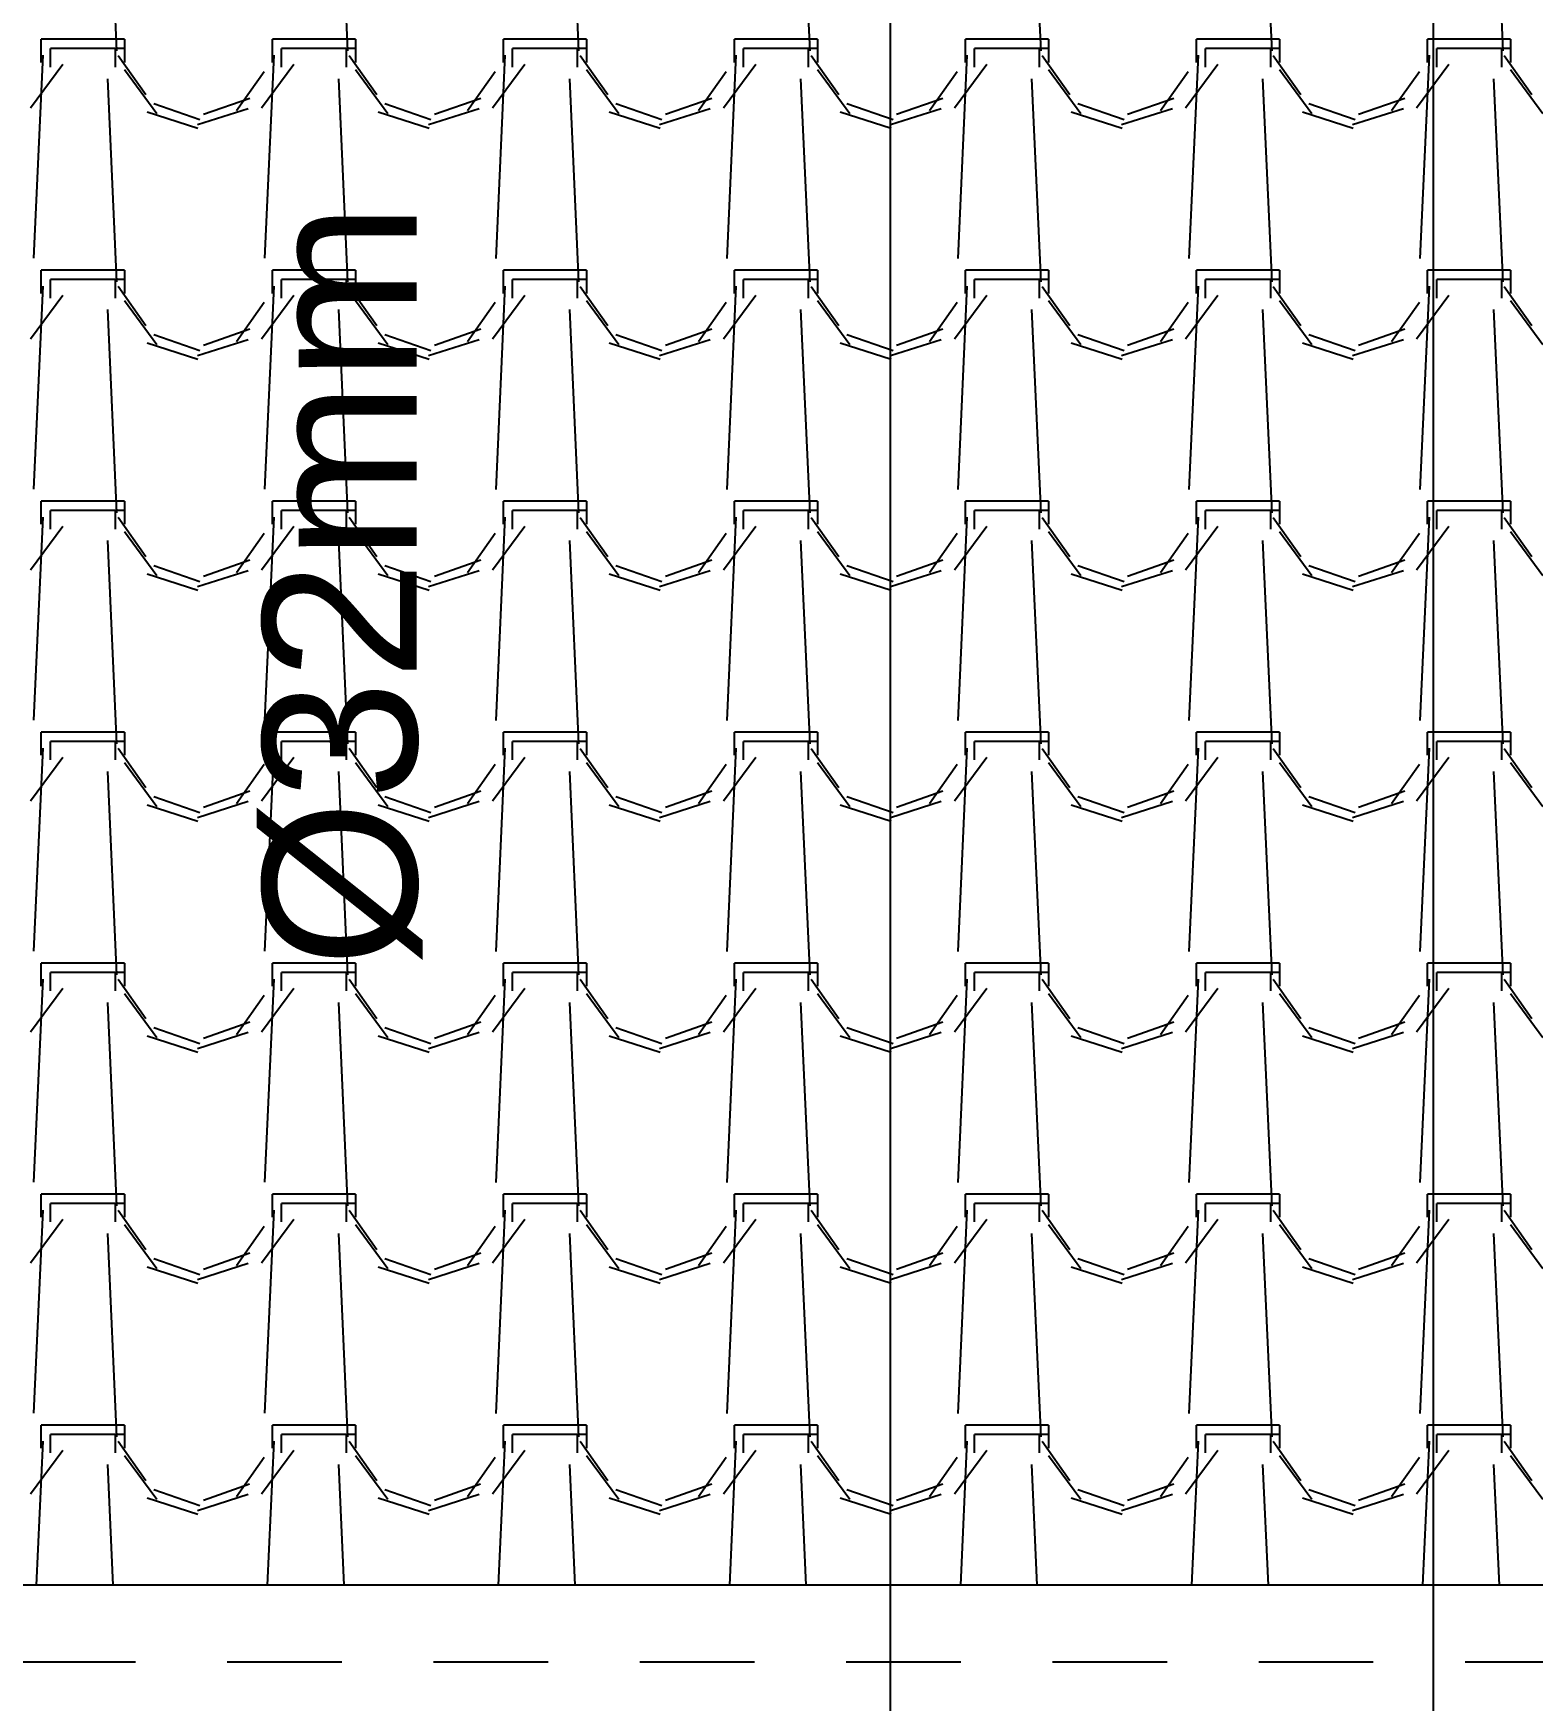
# Model space of a CAD drawing. Header units: millimetres. Extents: x 3923 to 4007, y 744 to 863.
# Drawn here: x 3932.174 to 3933.809, y 840.957 to 842.776 of the extents above; entities that cross this region are included whole.
import ezdxf
from ezdxf.enums import TextEntityAlignment as Align

# ---------------------------------------------------------------- set-up
doc = ezdxf.new("R2010")
doc.units = ezdxf.units.MM
doc.linetypes.add('HIDDEN2', pattern=[0.1875, 0.125, -0.0625])
for name, color, linetype in [('-HIDRO', 8, 'Continuous'), ('AF', 5, 'Continuous'), ('Esgoto', 5, 'Continuous'), ('TEXTO', 3, 'Continuous')]:
    doc.layers.add(name, color=color, linetype=linetype)
doc.styles.get("Standard").update_dxf_attribs({"font": 'arial.ttf'})

msp = doc.modelspace()

# ---------------------------------------------------------------- linework, layer by layer
at = {"layer": '-HIDRO', "linetype": 'Continuous'}
for p, q in [((3932.2543, 842.9786), (3932.2643, 842.7568)), ((3932.5063, 842.9786), (3932.5163, 842.7568)), ((3932.7583, 842.9786), (3932.7683, 842.7568)), ((3933.0103, 842.9786), (3933.0203, 842.7568)), ((3933.2623, 842.9786), (3933.2723, 842.7568)), ((3933.5143, 842.9786), (3933.5244, 842.7568)), ((3933.7663, 842.9786), (3933.7764, 842.7568)), ((3932.2628, 842.7696), (3932.1822, 842.7696)), ((3932.1822, 842.7444), (3932.1822, 842.7696)), ((3932.2729, 842.7696), (3932.2628, 842.7696)), ((3932.2729, 842.7696), (3932.2729, 842.7444)), ((3932.5148, 842.7696), (3932.4342, 842.7696)), ((3932.4342, 842.7444), (3932.4342, 842.7696)), ((3932.5249, 842.7696), (3932.5148, 842.7696)), ((3932.5249, 842.7696), (3932.5249, 842.7444)), ((3932.7668, 842.7696), (3932.6862, 842.7696)), ((3932.6862, 842.7444), (3932.6862, 842.7696)), ((3932.7769, 842.7696), (3932.7668, 842.7696)), ((3932.7769, 842.7696), (3932.7769, 842.7444)), ((3933.0188, 842.7696), (3932.9382, 842.7696)), ((3932.9382, 842.7444), (3932.9382, 842.7696)), ((3933.0289, 842.7696), (3933.0188, 842.7696)), ((3933.0289, 842.7696), (3933.0289, 842.7444)), ((3933.2708, 842.7696), (3933.1902, 842.7696)), ((3933.1902, 842.7444), (3933.1902, 842.7696)), ((3933.2809, 842.7696), (3933.2708, 842.7696)), ((3933.2809, 842.7696), (3933.2809, 842.7444)), ((3933.5228, 842.7696), (3933.4422, 842.7696)), ((3933.4422, 842.7444), (3933.4422, 842.7696)), ((3933.5329, 842.7696), (3933.5228, 842.7696)), ((3933.5329, 842.7696), (3933.5329, 842.7444)), ((3933.7748, 842.7696), (3933.6942, 842.7696)), ((3933.6942, 842.7444), (3933.6942, 842.7696)), ((3933.7849, 842.7696), (3933.7748, 842.7696)), ((3933.7849, 842.7696), (3933.7849, 842.7444)), ((3932.1838, 842.7523), (3932.1738, 842.5306)), ((3932.2628, 842.7595), (3932.1922, 842.7595)), ((3932.1922, 842.7393), (3932.1922, 842.7595)), ((3932.2628, 842.7595), (3932.2628, 842.7393)), ((3932.2729, 842.7595), (3932.2628, 842.7595)), ((3932.2659, 842.752), (3932.2961, 842.7092)), ((3932.4358, 842.7523), (3932.4258, 842.5306)), ((3932.5148, 842.7595), (3932.4442, 842.7595)), ((3932.4442, 842.7393), (3932.4442, 842.7595)), ((3932.5148, 842.7595), (3932.5148, 842.7393)), ((3932.5249, 842.7595), (3932.5148, 842.7595)), ((3932.5179, 842.752), (3932.5481, 842.7092)), ((3932.6878, 842.7523), (3932.6778, 842.5305)), ((3932.7668, 842.7595), (3932.6962, 842.7595)), ((3932.6962, 842.7393), (3932.6962, 842.7595)), ((3932.7668, 842.7595), (3932.7668, 842.7393)), ((3932.7769, 842.7595), (3932.7668, 842.7595)), ((3932.7699, 842.752), (3932.8001, 842.7092)), ((3932.9398, 842.7523), (3932.9298, 842.5305)), ((3933.0188, 842.7595), (3932.9482, 842.7595)), ((3932.9482, 842.7393), (3932.9482, 842.7595)), ((3933.0188, 842.7595), (3933.0188, 842.7393)), ((3933.0289, 842.7595), (3933.0188, 842.7595)), ((3933.0219, 842.752), (3933.0521, 842.7092)), ((3933.1918, 842.7523), (3933.1818, 842.5305)), ((3933.2708, 842.7595), (3933.2002, 842.7595)), ((3933.2002, 842.7393), (3933.2002, 842.7595)), ((3933.2708, 842.7595), (3933.2708, 842.7393)), ((3933.2809, 842.7595), (3933.2708, 842.7595)), ((3933.2739, 842.752), (3933.3041, 842.7092)), ((3933.4439, 842.7523), (3933.4338, 842.5305)), ((3933.5228, 842.7595), (3933.4522, 842.7595)), ((3933.4522, 842.7393), (3933.4522, 842.7595)), ((3933.5228, 842.7595), (3933.5228, 842.7393)), ((3933.5329, 842.7595), (3933.5228, 842.7595)), ((3933.5259, 842.752), (3933.5561, 842.7092)), ((3933.6959, 842.7523), (3933.6858, 842.5305)), ((3933.7748, 842.7595), (3933.7042, 842.7595)), ((3933.7042, 842.7393), (3933.7042, 842.7595)), ((3933.7748, 842.7595), (3933.7748, 842.7393)), ((3933.7849, 842.7595), (3933.7748, 842.7595)), ((3933.7779, 842.752), (3933.8081, 842.7092)), ((3932.1703, 842.6947), (3932.2056, 842.7425)), ((3932.2728, 842.7366), (3932.3081, 842.6887)), ((3932.395, 842.6917), (3932.4253, 842.7346)), ((3932.4223, 842.6947), (3932.4576, 842.7425)), ((3932.5248, 842.7366), (3932.5601, 842.6887)), ((3932.647, 842.6917), (3932.6773, 842.7346)), ((3932.6743, 842.6947), (3932.7096, 842.7425)), ((3932.7768, 842.7366), (3932.8121, 842.6887)), ((3932.899, 842.6917), (3932.9293, 842.7346)), ((3932.9263, 842.6947), (3932.9616, 842.7425)), ((3933.0288, 842.7366), (3933.0641, 842.6887)), ((3933.151, 842.6917), (3933.1813, 842.7346)), ((3933.1783, 842.6947), (3933.2136, 842.7425)), ((3933.2808, 842.7366), (3933.3161, 842.6887)), ((3933.403, 842.6917), (3933.4333, 842.7346)), ((3933.4303, 842.6947), (3933.4656, 842.7425)), ((3933.5328, 842.7366), (3933.5681, 842.6887)), ((3933.655, 842.6917), (3933.6853, 842.7346)), ((3933.6823, 842.6947), (3933.7176, 842.7425)), ((3933.7848, 842.7366), (3933.8201, 842.6887)), ((3932.2543, 842.7266), (3932.2643, 842.5048)), ((3932.5063, 842.7266), (3932.5163, 842.5048)), ((3932.7583, 842.7266), (3932.7683, 842.5048)), ((3933.0103, 842.7266), (3933.0203, 842.5048)), ((3933.2623, 842.7266), (3933.2723, 842.5048)), ((3933.5143, 842.7266), (3933.5244, 842.5048)), ((3933.7663, 842.7266), (3933.7764, 842.5048)), ((3932.3048, 842.6996), (3932.3552, 842.6819)), ((3932.3525, 842.6766), (3932.4079, 842.6942)), ((3932.3591, 842.6879), (3932.4095, 842.7055)), ((3932.5568, 842.6996), (3932.6072, 842.6819)), ((3932.6045, 842.6766), (3932.6599, 842.6942)), ((3932.6111, 842.6879), (3932.6615, 842.7055)), ((3932.8088, 842.6996), (3932.8592, 842.6819)), ((3932.8565, 842.6766), (3932.9119, 842.6942)), ((3932.8631, 842.6879), (3932.9135, 842.7055)), ((3933.0608, 842.6996), (3933.1112, 842.6819)), ((3933.1085, 842.6766), (3933.1639, 842.6942)), ((3933.1151, 842.6879), (3933.1655, 842.7055)), ((3933.3128, 842.6996), (3933.3632, 842.6819)), ((3933.3605, 842.6766), (3933.4159, 842.6942)), ((3933.3671, 842.6879), (3933.4175, 842.7055)), ((3933.5648, 842.6996), (3933.6152, 842.6819)), ((3933.6125, 842.6766), (3933.6679, 842.6942)), ((3933.6191, 842.6879), (3933.6695, 842.7055)), ((3932.2976, 842.6903), (3932.3531, 842.6726)), ((3932.5496, 842.6903), (3932.6051, 842.6726)), ((3932.8016, 842.6903), (3932.8571, 842.6726)), ((3933.0537, 842.6903), (3933.1091, 842.6726)), ((3933.3057, 842.6903), (3933.3611, 842.6726)), ((3933.5577, 842.6903), (3933.6131, 842.6726)), ((3932.2628, 842.5176), (3932.1822, 842.5176)), ((3932.1822, 842.4924), (3932.1822, 842.5176)), ((3932.2729, 842.5176), (3932.2628, 842.5176)), ((3932.2729, 842.5176), (3932.2729, 842.4924)), ((3932.5148, 842.5176), (3932.4342, 842.5176)), ((3932.4342, 842.4924), (3932.4342, 842.5176)), ((3932.5249, 842.5176), (3932.5148, 842.5176)), ((3932.5249, 842.5176), (3932.5249, 842.4924)), ((3932.7668, 842.5176), (3932.6862, 842.5176)), ((3932.6862, 842.4924), (3932.6862, 842.5176)), ((3932.7769, 842.5176), (3932.7668, 842.5176)), ((3932.7769, 842.5176), (3932.7769, 842.4924)), ((3933.0188, 842.5176), (3932.9382, 842.5176)), ((3932.9382, 842.4924), (3932.9382, 842.5176)), ((3933.0289, 842.5176), (3933.0188, 842.5176)), ((3933.0289, 842.5176), (3933.0289, 842.4924)), ((3933.2708, 842.5176), (3933.1902, 842.5176)), ((3933.1902, 842.4924), (3933.1902, 842.5176)), ((3933.2809, 842.5176), (3933.2708, 842.5176)), ((3933.2809, 842.5176), (3933.2809, 842.4924)), ((3933.5228, 842.5176), (3933.4422, 842.5176)), ((3933.4422, 842.4924), (3933.4422, 842.5176)), ((3933.5329, 842.5176), (3933.5228, 842.5176)), ((3933.5329, 842.5176), (3933.5329, 842.4924)), ((3933.7748, 842.5176), (3933.6942, 842.5176)), ((3933.6942, 842.4924), (3933.6942, 842.5176)), ((3933.7849, 842.5176), (3933.7748, 842.5176)), ((3933.7849, 842.5176), (3933.7849, 842.4924)), ((3932.1838, 842.5003), (3932.1738, 842.2786)), ((3932.2628, 842.5075), (3932.1922, 842.5075)), ((3932.1922, 842.4873), (3932.1922, 842.5075)), ((3932.2628, 842.5075), (3932.2628, 842.4873)), ((3932.2729, 842.5075), (3932.2628, 842.5075)), ((3932.2659, 842.5001), (3932.2961, 842.4572)), ((3932.4358, 842.5003), (3932.4258, 842.2786)), ((3932.5148, 842.5075), (3932.4442, 842.5075)), ((3932.4442, 842.4873), (3932.4442, 842.5075)), ((3932.5148, 842.5075), (3932.5148, 842.4873)), ((3932.5249, 842.5075), (3932.5148, 842.5075)), ((3932.5179, 842.5), (3932.5481, 842.4572)), ((3932.6878, 842.5003), (3932.6778, 842.2785)), ((3932.7668, 842.5075), (3932.6962, 842.5075)), ((3932.6962, 842.4873), (3932.6962, 842.5075)), ((3932.7668, 842.5075), (3932.7668, 842.4873)), ((3932.7769, 842.5075), (3932.7668, 842.5075)), ((3932.7699, 842.5), (3932.8001, 842.4572)), ((3932.9398, 842.5003), (3932.9298, 842.2785)), ((3933.0188, 842.5075), (3932.9482, 842.5075)), ((3932.9482, 842.4873), (3932.9482, 842.5075)), ((3933.0188, 842.5075), (3933.0188, 842.4873)), ((3933.0289, 842.5075), (3933.0188, 842.5075)), ((3933.0219, 842.5), (3933.0521, 842.4572)), ((3933.1918, 842.5003), (3933.1818, 842.2785)), ((3933.2708, 842.5075), (3933.2002, 842.5075)), ((3933.2002, 842.4873), (3933.2002, 842.5075)), ((3933.2708, 842.5075), (3933.2708, 842.4873)), ((3933.2809, 842.5075), (3933.2708, 842.5075)), ((3933.2739, 842.5), (3933.3041, 842.4572)), ((3933.4439, 842.5003), (3933.4338, 842.2785)), ((3933.5228, 842.5075), (3933.4522, 842.5075)), ((3933.4522, 842.4873), (3933.4522, 842.5075)), ((3933.5228, 842.5075), (3933.5228, 842.4873)), ((3933.5329, 842.5075), (3933.5228, 842.5075)), ((3933.5259, 842.5), (3933.5561, 842.4572)), ((3933.6959, 842.5003), (3933.6858, 842.2785)), ((3933.7748, 842.5075), (3933.7042, 842.5075)), ((3933.7042, 842.4873), (3933.7042, 842.5075)), ((3933.7748, 842.5075), (3933.7748, 842.4873)), ((3933.7849, 842.5075), (3933.7748, 842.5075)), ((3933.7779, 842.5), (3933.8081, 842.4572)), ((3932.1703, 842.4427), (3932.2056, 842.4905)), ((3932.2543, 842.4746), (3932.2643, 842.2528)), ((3932.2728, 842.4846), (3932.3081, 842.4367)), ((3932.395, 842.4397), (3932.4253, 842.4826)), ((3932.4223, 842.4427), (3932.4576, 842.4905)), ((3932.5063, 842.4746), (3932.5163, 842.2528)), ((3932.5248, 842.4846), (3932.5601, 842.4367)), ((3932.647, 842.4397), (3932.6773, 842.4826)), ((3932.6743, 842.4427), (3932.7096, 842.4905)), ((3932.7583, 842.4746), (3932.7683, 842.2528)), ((3932.7768, 842.4846), (3932.8121, 842.4367)), ((3932.899, 842.4397), (3932.9293, 842.4826)), ((3932.9263, 842.4427), (3932.9616, 842.4905)), ((3933.0103, 842.4746), (3933.0203, 842.2528)), ((3933.0288, 842.4846), (3933.0641, 842.4367)), ((3933.151, 842.4397), (3933.1813, 842.4826)), ((3933.1783, 842.4427), (3933.2136, 842.4905)), ((3933.2623, 842.4746), (3933.2723, 842.2528)), ((3933.2808, 842.4846), (3933.3161, 842.4367)), ((3933.403, 842.4397), (3933.4333, 842.4826)), ((3933.4303, 842.4427), (3933.4656, 842.4905)), ((3933.5143, 842.4746), (3933.5244, 842.2528)), ((3933.5328, 842.4846), (3933.5681, 842.4367)), ((3933.6551, 842.4397), (3933.6853, 842.4826)), ((3933.6823, 842.4427), (3933.7176, 842.4905)), ((3933.7663, 842.4746), (3933.7764, 842.2528)), ((3933.7848, 842.4846), (3933.8201, 842.4367)), ((3932.2976, 842.4383), (3932.3531, 842.4206)), ((3932.3048, 842.4476), (3932.3552, 842.4299)), ((3932.3525, 842.4246), (3932.4079, 842.4422)), ((3932.3591, 842.4359), (3932.4095, 842.4535)), ((3932.5496, 842.4383), (3932.6051, 842.4206)), ((3932.5568, 842.4476), (3932.6072, 842.4299)), ((3932.6045, 842.4246), (3932.6599, 842.4422)), ((3932.6111, 842.4359), (3932.6615, 842.4535)), ((3932.8016, 842.4383), (3932.8571, 842.4206)), ((3932.8088, 842.4476), (3932.8592, 842.4299)), ((3932.8565, 842.4246), (3932.9119, 842.4422)), ((3932.8631, 842.4359), (3932.9135, 842.4535)), ((3933.0537, 842.4383), (3933.1091, 842.4206)), ((3933.0608, 842.4476), (3933.1112, 842.4299)), ((3933.1085, 842.4246), (3933.1639, 842.4422)), ((3933.1151, 842.4359), (3933.1655, 842.4535)), ((3933.3057, 842.4383), (3933.3611, 842.4206)), ((3933.3128, 842.4476), (3933.3632, 842.4299)), ((3933.3605, 842.4246), (3933.4159, 842.4422)), ((3933.3671, 842.4359), (3933.4175, 842.4535)), ((3933.5577, 842.4383), (3933.6131, 842.4206)), ((3933.5648, 842.4476), (3933.6152, 842.4299)), ((3933.6125, 842.4246), (3933.6679, 842.4422)), ((3933.6191, 842.4359), (3933.6695, 842.4535)), ((3932.2628, 842.2656), (3932.1822, 842.2656)), ((3932.1822, 842.2404), (3932.1822, 842.2656)), ((3932.2628, 842.2555), (3932.1922, 842.2555)), ((3932.1922, 842.2353), (3932.1922, 842.2555)), ((3932.2729, 842.2656), (3932.2628, 842.2656)), ((3932.2628, 842.2555), (3932.2628, 842.2353)), ((3932.2729, 842.2555), (3932.2628, 842.2555)), ((3932.2729, 842.2656), (3932.2729, 842.2404)), ((3932.5148, 842.2656), (3932.4342, 842.2656)), ((3932.4342, 842.2404), (3932.4342, 842.2656)), ((3932.5148, 842.2555), (3932.4442, 842.2555)), ((3932.4442, 842.2353), (3932.4442, 842.2555)), ((3932.5249, 842.2656), (3932.5148, 842.2656)), ((3932.5148, 842.2555), (3932.5148, 842.2353)), ((3932.5249, 842.2555), (3932.5148, 842.2555)), ((3932.5249, 842.2656), (3932.5249, 842.2404)), ((3932.7668, 842.2656), (3932.6862, 842.2656)), ((3932.6862, 842.2404), (3932.6862, 842.2656)), ((3932.7668, 842.2555), (3932.6962, 842.2555)), ((3932.6962, 842.2353), (3932.6962, 842.2555)), ((3932.7769, 842.2656), (3932.7668, 842.2656)), ((3932.7668, 842.2555), (3932.7668, 842.2353)), ((3932.7769, 842.2555), (3932.7668, 842.2555)), ((3932.7769, 842.2656), (3932.7769, 842.2404)), ((3933.0188, 842.2656), (3932.9382, 842.2656)), ((3932.9382, 842.2404), (3932.9382, 842.2656)), ((3933.0188, 842.2555), (3932.9482, 842.2555)), ((3932.9482, 842.2353), (3932.9482, 842.2555)), ((3933.0289, 842.2656), (3933.0188, 842.2656)), ((3933.0188, 842.2555), (3933.0188, 842.2353)), ((3933.0289, 842.2555), (3933.0188, 842.2555)), ((3933.0289, 842.2656), (3933.0289, 842.2404)), ((3933.2708, 842.2656), (3933.1902, 842.2656)), ((3933.1902, 842.2404), (3933.1902, 842.2656)), ((3933.2708, 842.2555), (3933.2002, 842.2555)), ((3933.2002, 842.2353), (3933.2002, 842.2555)), ((3933.2809, 842.2656), (3933.2708, 842.2656)), ((3933.2708, 842.2555), (3933.2708, 842.2353)), ((3933.2809, 842.2555), (3933.2708, 842.2555)), ((3933.2809, 842.2656), (3933.2809, 842.2404)), ((3933.5228, 842.2656), (3933.4422, 842.2656)), ((3933.4422, 842.2404), (3933.4422, 842.2656)), ((3933.5228, 842.2555), (3933.4522, 842.2555)), ((3933.4522, 842.2353), (3933.4522, 842.2555)), ((3933.5329, 842.2656), (3933.5228, 842.2656)), ((3933.5228, 842.2555), (3933.5228, 842.2353)), ((3933.5329, 842.2555), (3933.5228, 842.2555)), ((3933.5329, 842.2656), (3933.5329, 842.2404)), ((3933.7748, 842.2656), (3933.6942, 842.2656)), ((3933.6942, 842.2404), (3933.6942, 842.2656)), ((3933.7748, 842.2555), (3933.7042, 842.2555)), ((3933.7042, 842.2353), (3933.7042, 842.2555)), ((3933.7849, 842.2656), (3933.7748, 842.2656)), ((3933.7748, 842.2555), (3933.7748, 842.2353)), ((3933.7849, 842.2555), (3933.7748, 842.2555)), ((3933.7849, 842.2656), (3933.7849, 842.2404)), ((3932.1703, 842.1907), (3932.2056, 842.2385)), ((3932.1838, 842.2483), (3932.1738, 842.0266)), ((3932.2659, 842.2481), (3932.2961, 842.2052)), ((3932.4223, 842.1907), (3932.4576, 842.2385)), ((3932.4358, 842.2483), (3932.4258, 842.0266)), ((3932.5179, 842.2481), (3932.5481, 842.2052)), ((3932.6743, 842.1907), (3932.7096, 842.2385)), ((3932.6878, 842.2483), (3932.6778, 842.0265)), ((3932.7699, 842.248), (3932.8001, 842.2052)), ((3932.9263, 842.1907), (3932.9616, 842.2385)), ((3932.9398, 842.2483), (3932.9298, 842.0265)), ((3933.0219, 842.248), (3933.0521, 842.2052)), ((3933.1783, 842.1907), (3933.2136, 842.2385)), ((3933.1918, 842.2483), (3933.1818, 842.0265)), ((3933.2739, 842.248), (3933.3041, 842.2052)), ((3933.4303, 842.1907), (3933.4656, 842.2385)), ((3933.4439, 842.2483), (3933.4338, 842.0265)), ((3933.5259, 842.248), (3933.5561, 842.2052)), ((3933.6823, 842.1907), (3933.7176, 842.2385)), ((3933.6959, 842.2483), (3933.6858, 842.0265)), ((3933.7779, 842.248), (3933.8081, 842.2052)), ((3932.2543, 842.2226), (3932.2643, 842.0008)), ((3932.2729, 842.2326), (3932.3081, 842.1847)), ((3932.395, 842.1877), (3932.4253, 842.2306)), ((3932.5063, 842.2226), (3932.5163, 842.0008)), ((3932.5248, 842.2326), (3932.5601, 842.1847)), ((3932.647, 842.1877), (3932.6773, 842.2306)), ((3932.7583, 842.2226), (3932.7683, 842.0008)), ((3932.7768, 842.2326), (3932.8121, 842.1847)), ((3932.899, 842.1877), (3932.9293, 842.2306)), ((3933.0103, 842.2226), (3933.0203, 842.0008)), ((3933.0288, 842.2326), (3933.0641, 842.1847)), ((3933.151, 842.1877), (3933.1813, 842.2306)), ((3933.2623, 842.2226), (3933.2723, 842.0008)), ((3933.2808, 842.2326), (3933.3161, 842.1847)), ((3933.403, 842.1877), (3933.4333, 842.2306)), ((3933.5143, 842.2226), (3933.5244, 842.0008)), ((3933.5328, 842.2326), (3933.5681, 842.1847)), ((3933.6551, 842.1877), (3933.6853, 842.2306)), ((3933.7663, 842.2226), (3933.7764, 842.0008)), ((3933.7848, 842.2326), (3933.8201, 842.1847)), ((3932.3591, 842.1839), (3932.4095, 842.2015)), ((3932.6111, 842.1839), (3932.6615, 842.2015)), ((3932.8631, 842.1839), (3932.9135, 842.2015)), ((3933.1151, 842.1839), (3933.1655, 842.2015)), ((3933.3671, 842.1839), (3933.4175, 842.2015)), ((3933.6191, 842.1839), (3933.6695, 842.2015)), ((3932.2976, 842.1863), (3932.3531, 842.1686)), ((3932.3048, 842.1956), (3932.3552, 842.1779)), ((3932.3525, 842.1726), (3932.4079, 842.1902)), ((3932.5496, 842.1863), (3932.6051, 842.1686)), ((3932.5568, 842.1956), (3932.6072, 842.1779)), ((3932.6045, 842.1726), (3932.6599, 842.1902)), ((3932.8016, 842.1863), (3932.8571, 842.1686)), ((3932.8088, 842.1956), (3932.8592, 842.1779)), ((3932.8565, 842.1726), (3932.9119, 842.1902)), ((3933.0537, 842.1863), (3933.1091, 842.1686)), ((3933.0608, 842.1956), (3933.1112, 842.1779)), ((3933.1085, 842.1726), (3933.1639, 842.1902)), ((3933.3057, 842.1863), (3933.3611, 842.1686)), ((3933.3128, 842.1956), (3933.3632, 842.1779)), ((3933.3605, 842.1726), (3933.4159, 842.1902)), ((3933.5577, 842.1863), (3933.6131, 842.1686)), ((3933.5648, 842.1956), (3933.6152, 842.1779)), ((3933.6125, 842.1726), (3933.6679, 842.1902)), ((3932.2628, 842.0136), (3932.1822, 842.0136)), ((3932.1822, 841.9884), (3932.1822, 842.0136)), ((3932.2628, 842.0035), (3932.1922, 842.0035)), ((3932.1922, 841.9833), (3932.1922, 842.0035)), ((3932.2729, 842.0136), (3932.2628, 842.0136)), ((3932.2628, 842.0035), (3932.2628, 841.9833)), ((3932.2729, 842.0035), (3932.2628, 842.0035)), ((3932.2729, 842.0136), (3932.2729, 841.9884)), ((3932.5148, 842.0136), (3932.4342, 842.0136)), ((3932.4342, 841.9884), (3932.4342, 842.0136)), ((3932.5148, 842.0035), (3932.4442, 842.0035)), ((3932.4442, 841.9833), (3932.4442, 842.0035)), ((3932.5249, 842.0136), (3932.5148, 842.0136)), ((3932.5148, 842.0035), (3932.5148, 841.9833)), ((3932.5249, 842.0035), (3932.5148, 842.0035)), ((3932.5249, 842.0136), (3932.5249, 841.9884)), ((3932.7668, 842.0136), (3932.6862, 842.0136)), ((3932.6862, 841.9884), (3932.6862, 842.0136)), ((3932.7668, 842.0035), (3932.6962, 842.0035)), ((3932.6962, 841.9833), (3932.6962, 842.0035)), ((3932.7769, 842.0136), (3932.7668, 842.0136)), ((3932.7668, 842.0035), (3932.7668, 841.9833)), ((3932.7769, 842.0035), (3932.7668, 842.0035)), ((3932.7769, 842.0136), (3932.7769, 841.9884)), ((3933.0188, 842.0136), (3932.9382, 842.0136)), ((3932.9382, 841.9884), (3932.9382, 842.0136)), ((3933.0188, 842.0035), (3932.9482, 842.0035)), ((3932.9482, 841.9833), (3932.9482, 842.0035)), ((3933.0289, 842.0136), (3933.0188, 842.0136)), ((3933.0188, 842.0035), (3933.0188, 841.9833)), ((3933.0289, 842.0035), (3933.0188, 842.0035)), ((3933.0289, 842.0136), (3933.0289, 841.9884)), ((3933.2708, 842.0136), (3933.1902, 842.0136)), ((3933.1902, 841.9884), (3933.1902, 842.0136)), ((3933.2708, 842.0035), (3933.2002, 842.0035)), ((3933.2002, 841.9833), (3933.2002, 842.0035)), ((3933.2809, 842.0136), (3933.2708, 842.0136)), ((3933.2708, 842.0035), (3933.2708, 841.9833)), ((3933.2809, 842.0035), (3933.2708, 842.0035)), ((3933.2809, 842.0136), (3933.2809, 841.9884)), ((3933.5228, 842.0136), (3933.4422, 842.0136)), ((3933.4422, 841.9884), (3933.4422, 842.0136)), ((3933.5228, 842.0035), (3933.4522, 842.0035)), ((3933.4522, 841.9833), (3933.4522, 842.0035)), ((3933.5329, 842.0136), (3933.5228, 842.0136)), ((3933.5228, 842.0035), (3933.5228, 841.9833)), ((3933.5329, 842.0035), (3933.5228, 842.0035)), ((3933.5329, 842.0136), (3933.5329, 841.9884)), ((3933.7748, 842.0136), (3933.6942, 842.0136)), ((3933.6942, 841.9884), (3933.6942, 842.0136)), ((3933.7748, 842.0035), (3933.7042, 842.0035)), ((3933.7042, 841.9833), (3933.7042, 842.0035)), ((3933.7849, 842.0136), (3933.7748, 842.0136)), ((3933.7748, 842.0035), (3933.7748, 841.9833)), ((3933.7849, 842.0035), (3933.7748, 842.0035)), ((3933.7849, 842.0136), (3933.7849, 841.9884)), ((3932.1703, 841.9387), (3932.2056, 841.9865)), ((3932.1838, 841.9963), (3932.1738, 841.7746)), ((3932.2659, 841.9961), (3932.2961, 841.9532)), ((3932.4223, 841.9387), (3932.4576, 841.9865)), ((3932.4358, 841.9963), (3932.4258, 841.7746)), ((3932.5179, 841.9961), (3932.5481, 841.9532)), ((3932.6743, 841.9387), (3932.7096, 841.9865)), ((3932.6878, 841.9963), (3932.6778, 841.7745)), ((3932.7699, 841.996), (3932.8001, 841.9532)), ((3932.9263, 841.9387), (3932.9616, 841.9865)), ((3932.9398, 841.9963), (3932.9298, 841.7745)), ((3933.0219, 841.996), (3933.0521, 841.9532)), ((3933.1783, 841.9387), (3933.2136, 841.9865)), ((3933.1918, 841.9963), (3933.1818, 841.7745)), ((3933.2739, 841.996), (3933.3041, 841.9532)), ((3933.4303, 841.9387), (3933.4656, 841.9865)), ((3933.4439, 841.9963), (3933.4338, 841.7745)), ((3933.5259, 841.996), (3933.5561, 841.9532)), ((3933.6823, 841.9387), (3933.7176, 841.9865)), ((3933.6959, 841.9963), (3933.6858, 841.7745)), ((3933.7779, 841.996), (3933.8081, 841.9532)), ((3932.2543, 841.9706), (3932.2643, 841.7488)), ((3932.2729, 841.9806), (3932.3081, 841.9327)), ((3932.395, 841.9357), (3932.4253, 841.9786)), ((3932.5063, 841.9706), (3932.5163, 841.7488)), ((3932.5249, 841.9806), (3932.5601, 841.9327)), ((3932.647, 841.9357), (3932.6773, 841.9786)), ((3932.7583, 841.9706), (3932.7683, 841.7488)), ((3932.7768, 841.9806), (3932.8121, 841.9327)), ((3932.899, 841.9357), (3932.9293, 841.9786)), ((3933.0103, 841.9706), (3933.0203, 841.7488)), ((3933.0288, 841.9806), (3933.0641, 841.9327)), ((3933.151, 841.9357), (3933.1813, 841.9786)), ((3933.2623, 841.9706), (3933.2723, 841.7488)), ((3933.2808, 841.9806), (3933.3161, 841.9327)), ((3933.4031, 841.9357), (3933.4333, 841.9786)), ((3933.5143, 841.9706), (3933.5244, 841.7488)), ((3933.5328, 841.9806), (3933.5681, 841.9327)), ((3933.6551, 841.9357), (3933.6853, 841.9786)), ((3933.7663, 841.9706), (3933.7764, 841.7488)), ((3933.7848, 841.9806), (3933.8201, 841.9327)), ((3932.3591, 841.9318), (3932.4095, 841.9495)), ((3932.6111, 841.9318), (3932.6615, 841.9495)), ((3932.8631, 841.9318), (3932.9135, 841.9495)), ((3933.1151, 841.9318), (3933.1655, 841.9495)), ((3933.3671, 841.9318), (3933.4175, 841.9495)), ((3933.6191, 841.9318), (3933.6695, 841.9495)), ((3932.2976, 841.9343), (3932.3531, 841.9166)), ((3932.3048, 841.9436), (3932.3552, 841.9259)), ((3932.3525, 841.9206), (3932.4079, 841.9382)), ((3932.5496, 841.9343), (3932.6051, 841.9166)), ((3932.5568, 841.9436), (3932.6072, 841.9259)), ((3932.6045, 841.9206), (3932.6599, 841.9382)), ((3932.8016, 841.9343), (3932.8571, 841.9166)), ((3932.8088, 841.9436), (3932.8592, 841.9259)), ((3932.8565, 841.9206), (3932.9119, 841.9382)), ((3933.0537, 841.9343), (3933.1091, 841.9166)), ((3933.0608, 841.9436), (3933.1112, 841.9259)), ((3933.1085, 841.9206), (3933.1639, 841.9382)), ((3933.3057, 841.9343), (3933.3611, 841.9166)), ((3933.3128, 841.9436), (3933.3632, 841.9259)), ((3933.3605, 841.9206), (3933.4159, 841.9382)), ((3933.5577, 841.9343), (3933.6131, 841.9166)), ((3933.5648, 841.9436), (3933.6152, 841.9259)), ((3933.6125, 841.9206), (3933.6679, 841.9382)), ((3932.2628, 841.7616), (3932.1822, 841.7616)), ((3932.1822, 841.7364), (3932.1822, 841.7616)), ((3932.2628, 841.7515), (3932.1922, 841.7515)), ((3932.1922, 841.7313), (3932.1922, 841.7515)), ((3932.2729, 841.7616), (3932.2628, 841.7616)), ((3932.2628, 841.7515), (3932.2628, 841.7313)), ((3932.2729, 841.7515), (3932.2628, 841.7515)), ((3932.2729, 841.7616), (3932.2729, 841.7364)), ((3932.5148, 841.7616), (3932.4342, 841.7616)), ((3932.4342, 841.7364), (3932.4342, 841.7616)), ((3932.5148, 841.7515), (3932.4442, 841.7515)), ((3932.4442, 841.7313), (3932.4442, 841.7515)), ((3932.5249, 841.7616), (3932.5148, 841.7616)), ((3932.5148, 841.7515), (3932.5148, 841.7313)), ((3932.5249, 841.7515), (3932.5148, 841.7515)), ((3932.5249, 841.7616), (3932.5249, 841.7364)), ((3932.7668, 841.7616), (3932.6862, 841.7616)), ((3932.6862, 841.7364), (3932.6862, 841.7616)), ((3932.7668, 841.7515), (3932.6962, 841.7515)), ((3932.6962, 841.7313), (3932.6962, 841.7515)), ((3932.7769, 841.7616), (3932.7668, 841.7616)), ((3932.7668, 841.7515), (3932.7668, 841.7313)), ((3932.7769, 841.7515), (3932.7668, 841.7515)), ((3932.7769, 841.7616), (3932.7769, 841.7364)), ((3933.0188, 841.7616), (3932.9382, 841.7616)), ((3932.9382, 841.7364), (3932.9382, 841.7616)), ((3933.0188, 841.7515), (3932.9482, 841.7515)), ((3932.9482, 841.7313), (3932.9482, 841.7515)), ((3933.0289, 841.7616), (3933.0188, 841.7616)), ((3933.0188, 841.7515), (3933.0188, 841.7313)), ((3933.0289, 841.7515), (3933.0188, 841.7515)), ((3933.0289, 841.7616), (3933.0289, 841.7364)), ((3933.2708, 841.7616), (3933.1902, 841.7616)), ((3933.1902, 841.7364), (3933.1902, 841.7616)), ((3933.2708, 841.7515), (3933.2002, 841.7515)), ((3933.2002, 841.7313), (3933.2002, 841.7515)), ((3933.2809, 841.7616), (3933.2708, 841.7616)), ((3933.2708, 841.7515), (3933.2708, 841.7313)), ((3933.2809, 841.7515), (3933.2708, 841.7515)), ((3933.2809, 841.7616), (3933.2809, 841.7364)), ((3933.5228, 841.7616), (3933.4422, 841.7616)), ((3933.4422, 841.7364), (3933.4422, 841.7616)), ((3933.5228, 841.7515), (3933.4522, 841.7515)), ((3933.4522, 841.7313), (3933.4522, 841.7515)), ((3933.5329, 841.7616), (3933.5228, 841.7616)), ((3933.5228, 841.7515), (3933.5228, 841.7313)), ((3933.5329, 841.7515), (3933.5228, 841.7515)), ((3933.5329, 841.7616), (3933.5329, 841.7364)), ((3933.7748, 841.7616), (3933.6942, 841.7616)), ((3933.6942, 841.7364), (3933.6942, 841.7616)), ((3933.7748, 841.7515), (3933.7042, 841.7515)), ((3933.7042, 841.7313), (3933.7042, 841.7515)), ((3933.7849, 841.7616), (3933.7748, 841.7616)), ((3933.7748, 841.7515), (3933.7748, 841.7313)), ((3933.7849, 841.7515), (3933.7748, 841.7515)), ((3933.7849, 841.7616), (3933.7849, 841.7364)), ((3932.1703, 841.6867), (3932.2056, 841.7345)), ((3932.1838, 841.7443), (3932.1738, 841.5226)), ((3932.2659, 841.7441), (3932.2961, 841.7012)), ((3932.2729, 841.7286), (3932.3081, 841.6807)), ((3932.4223, 841.6867), (3932.4576, 841.7345)), ((3932.4358, 841.7443), (3932.4258, 841.5226)), ((3932.5179, 841.7441), (3932.5481, 841.7012)), ((3932.5249, 841.7286), (3932.5601, 841.6807)), ((3932.6743, 841.6867), (3932.7096, 841.7345)), ((3932.6878, 841.7443), (3932.6778, 841.5225)), ((3932.7699, 841.7441), (3932.8001, 841.7012)), ((3932.7769, 841.7286), (3932.8121, 841.6807)), ((3932.9263, 841.6867), (3932.9616, 841.7345)), ((3932.9398, 841.7443), (3932.9298, 841.5225)), ((3933.0219, 841.744), (3933.0521, 841.7012)), ((3933.0288, 841.7286), (3933.0641, 841.6807)), ((3933.1783, 841.6867), (3933.2136, 841.7345)), ((3933.1918, 841.7443), (3933.1818, 841.5225)), ((3933.2739, 841.744), (3933.3041, 841.7012)), ((3933.2808, 841.7286), (3933.3161, 841.6807)), ((3933.4303, 841.6867), (3933.4656, 841.7345)), ((3933.4439, 841.7443), (3933.4338, 841.5225)), ((3933.5259, 841.744), (3933.5561, 841.7012)), ((3933.5328, 841.7286), (3933.5681, 841.6807)), ((3933.6823, 841.6867), (3933.7176, 841.7345)), ((3933.6959, 841.7443), (3933.6858, 841.5225)), ((3933.7779, 841.744), (3933.8081, 841.7012)), ((3933.7848, 841.7286), (3933.8201, 841.6807)), ((3932.2543, 841.7186), (3932.2643, 841.4968)), ((3932.395, 841.6837), (3932.4253, 841.7266)), ((3932.5063, 841.7186), (3932.5163, 841.4968)), ((3932.647, 841.6837), (3932.6773, 841.7266)), ((3932.7583, 841.7186), (3932.7683, 841.4968)), ((3932.899, 841.6837), (3932.9293, 841.7266)), ((3933.0103, 841.7186), (3933.0203, 841.4968)), ((3933.1511, 841.6837), (3933.1813, 841.7266)), ((3933.2623, 841.7186), (3933.2723, 841.4968)), ((3933.4031, 841.6837), (3933.4333, 841.7266)), ((3933.5143, 841.7186), (3933.5244, 841.4968)), ((3933.6551, 841.6838), (3933.6853, 841.7266)), ((3933.7663, 841.7186), (3933.7764, 841.4968)), ((3932.3048, 841.6915), (3932.3552, 841.6739)), ((3932.3591, 841.6798), (3932.4095, 841.6975)), ((3932.5568, 841.6915), (3932.6072, 841.6739)), ((3932.6111, 841.6798), (3932.6615, 841.6975)), ((3932.8088, 841.6915), (3932.8592, 841.6739)), ((3932.8631, 841.6798), (3932.9135, 841.6975)), ((3933.0608, 841.6915), (3933.1112, 841.6739)), ((3933.1151, 841.6798), (3933.1655, 841.6975)), ((3933.3128, 841.6915), (3933.3632, 841.6739)), ((3933.3671, 841.6798), (3933.4175, 841.6975)), ((3933.5648, 841.6915), (3933.6152, 841.6739)), ((3933.619, 841.6798), (3933.6694, 841.6975)), ((3932.2976, 841.6823), (3932.3531, 841.6646)), ((3932.3525, 841.6686), (3932.4079, 841.6862)), ((3932.5496, 841.6823), (3932.6051, 841.6646)), ((3932.6045, 841.6686), (3932.6599, 841.6862)), ((3932.8016, 841.6823), (3932.8571, 841.6646)), ((3932.8565, 841.6686), (3932.9119, 841.6862)), ((3933.0537, 841.6823), (3933.1091, 841.6646)), ((3933.1085, 841.6686), (3933.1639, 841.6862)), ((3933.3057, 841.6823), (3933.3611, 841.6646)), ((3933.3605, 841.6686), (3933.4159, 841.6862)), ((3933.5577, 841.6823), (3933.6131, 841.6646)), ((3933.6125, 841.6686), (3933.6679, 841.6862)), ((3932.2628, 841.5096), (3932.1822, 841.5096)), ((3932.1822, 841.4844), (3932.1822, 841.5096)), ((3932.2729, 841.5096), (3932.2628, 841.5096)), ((3932.2729, 841.5096), (3932.2729, 841.4844)), ((3932.5148, 841.5096), (3932.4342, 841.5096)), ((3932.4342, 841.4844), (3932.4342, 841.5096)), ((3932.5249, 841.5096), (3932.5148, 841.5096)), ((3932.5249, 841.5096), (3932.5249, 841.4844)), ((3932.7668, 841.5096), (3932.6862, 841.5096)), ((3932.6862, 841.4844), (3932.6862, 841.5096)), ((3932.7769, 841.5096), (3932.7668, 841.5096)), ((3932.7769, 841.5096), (3932.7769, 841.4844)), ((3933.0188, 841.5096), (3932.9382, 841.5096)), ((3932.9382, 841.4844), (3932.9382, 841.5096)), ((3933.0289, 841.5096), (3933.0188, 841.5096)), ((3933.0289, 841.5096), (3933.0289, 841.4844)), ((3933.2708, 841.5096), (3933.1902, 841.5096)), ((3933.1902, 841.4844), (3933.1902, 841.5096)), ((3933.2809, 841.5096), (3933.2708, 841.5096)), ((3933.2809, 841.5096), (3933.2809, 841.4844)), ((3933.5228, 841.5096), (3933.4422, 841.5096)), ((3933.4422, 841.4844), (3933.4422, 841.5096)), ((3933.5329, 841.5096), (3933.5228, 841.5096)), ((3933.5329, 841.5096), (3933.5329, 841.4844)), ((3933.7748, 841.5096), (3933.6942, 841.5096)), ((3933.6942, 841.4844), (3933.6942, 841.5096)), ((3933.7849, 841.5096), (3933.7748, 841.5096)), ((3933.7849, 841.5096), (3933.7849, 841.4844)), ((3932.1838, 841.4923), (3932.1738, 841.2706)), ((3932.2628, 841.4995), (3932.1922, 841.4995)), ((3932.1922, 841.4793), (3932.1922, 841.4995)), ((3932.2628, 841.4995), (3932.2628, 841.4793)), ((3932.2729, 841.4995), (3932.2628, 841.4995)), ((3932.2659, 841.4921), (3932.2961, 841.4492)), ((3932.4358, 841.4923), (3932.4258, 841.2706)), ((3932.5148, 841.4995), (3932.4442, 841.4995)), ((3932.4442, 841.4793), (3932.4442, 841.4995)), ((3932.5148, 841.4995), (3932.5148, 841.4793)), ((3932.5249, 841.4995), (3932.5148, 841.4995)), ((3932.5179, 841.4921), (3932.5481, 841.4492)), ((3932.6878, 841.4923), (3932.6778, 841.2705)), ((3932.7668, 841.4995), (3932.6962, 841.4995)), ((3932.6962, 841.4793), (3932.6962, 841.4995)), ((3932.7668, 841.4995), (3932.7668, 841.4793)), ((3932.7769, 841.4995), (3932.7668, 841.4995)), ((3932.7699, 841.4921), (3932.8001, 841.4492)), ((3932.9398, 841.4923), (3932.9298, 841.2705)), ((3933.0188, 841.4995), (3932.9482, 841.4995)), ((3932.9482, 841.4793), (3932.9482, 841.4995)), ((3933.0188, 841.4995), (3933.0188, 841.4793)), ((3933.0289, 841.4995), (3933.0188, 841.4995)), ((3933.0219, 841.4921), (3933.0521, 841.4492)), ((3933.1918, 841.4923), (3933.1818, 841.2705)), ((3933.2708, 841.4995), (3933.2002, 841.4995)), ((3933.2002, 841.4793), (3933.2002, 841.4995)), ((3933.2708, 841.4995), (3933.2708, 841.4793)), ((3933.2809, 841.4995), (3933.2708, 841.4995)), ((3933.2739, 841.492), (3933.3041, 841.4492)), ((3933.4439, 841.4923), (3933.4338, 841.2705)), ((3933.5228, 841.4995), (3933.4522, 841.4995)), ((3933.4522, 841.4793), (3933.4522, 841.4995)), ((3933.5228, 841.4995), (3933.5228, 841.4793)), ((3933.5329, 841.4995), (3933.5228, 841.4995)), ((3933.5259, 841.492), (3933.5561, 841.4492)), ((3933.6959, 841.4923), (3933.6858, 841.2705)), ((3933.7748, 841.4995), (3933.7042, 841.4995)), ((3933.7042, 841.4793), (3933.7042, 841.4995)), ((3933.7748, 841.4995), (3933.7748, 841.4793)), ((3933.7849, 841.4995), (3933.7748, 841.4995)), ((3933.7779, 841.492), (3933.8081, 841.4492)), ((3932.1703, 841.4347), (3932.2056, 841.4825)), ((3932.2729, 841.4766), (3932.3081, 841.4287)), ((3932.395, 841.4317), (3932.4253, 841.4746)), ((3932.4223, 841.4347), (3932.4576, 841.4825)), ((3932.5249, 841.4766), (3932.5601, 841.4287)), ((3932.647, 841.4317), (3932.6773, 841.4746)), ((3932.6743, 841.4347), (3932.7096, 841.4825)), ((3932.7769, 841.4766), (3932.8121, 841.4287)), ((3932.899, 841.4317), (3932.9293, 841.4746)), ((3932.9263, 841.4347), (3932.9616, 841.4825)), ((3933.0289, 841.4766), (3933.0641, 841.4287)), ((3933.1511, 841.4317), (3933.1813, 841.4746)), ((3933.1783, 841.4347), (3933.2136, 841.4825)), ((3933.2808, 841.4766), (3933.3161, 841.4287)), ((3933.4031, 841.4318), (3933.4333, 841.4746)), ((3933.4303, 841.4347), (3933.4656, 841.4825)), ((3933.5328, 841.4766), (3933.5681, 841.4287)), ((3933.6551, 841.4318), (3933.6853, 841.4746)), ((3933.6823, 841.4347), (3933.7176, 841.4825)), ((3933.7848, 841.4766), (3933.8201, 841.4287)), ((3932.2543, 841.4666), (3932.2643, 841.2448)), ((3932.5063, 841.4666), (3932.5163, 841.2448)), ((3932.7583, 841.4666), (3932.7683, 841.2448)), ((3933.0103, 841.4666), (3933.0203, 841.2448)), ((3933.2623, 841.4666), (3933.2723, 841.2448)), ((3933.5143, 841.4666), (3933.5244, 841.2448)), ((3933.7663, 841.4666), (3933.7764, 841.2448)), ((3932.3048, 841.4395), (3932.3552, 841.4219)), ((3932.3591, 841.4278), (3932.4095, 841.4455)), ((3932.5568, 841.4395), (3932.6072, 841.4219)), ((3932.6111, 841.4278), (3932.6615, 841.4455)), ((3932.8088, 841.4395), (3932.8592, 841.4219)), ((3932.863, 841.4278), (3932.9134, 841.4455)), ((3933.0608, 841.4395), (3933.1112, 841.4219)), ((3933.115, 841.4278), (3933.1654, 841.4455)), ((3933.3128, 841.4395), (3933.3632, 841.4219)), ((3933.367, 841.4278), (3933.4174, 841.4455)), ((3933.5648, 841.4395), (3933.6152, 841.4219)), ((3933.619, 841.4278), (3933.6694, 841.4455)), ((3932.2976, 841.4303), (3932.3531, 841.4126)), ((3932.3525, 841.4166), (3932.4079, 841.4342)), ((3932.5496, 841.4303), (3932.6051, 841.4126)), ((3932.6045, 841.4166), (3932.6599, 841.4342)), ((3932.8016, 841.4303), (3932.8571, 841.4126)), ((3932.8565, 841.4166), (3932.9119, 841.4342)), ((3933.0537, 841.4303), (3933.1091, 841.4126)), ((3933.1085, 841.4166), (3933.1639, 841.4342)), ((3933.3057, 841.4303), (3933.3611, 841.4126)), ((3933.3605, 841.4166), (3933.4159, 841.4342)), ((3933.5577, 841.4303), (3933.6131, 841.4126)), ((3933.6125, 841.4166), (3933.6679, 841.4342)), ((3932.2628, 841.2576), (3932.1822, 841.2576)), ((3932.1822, 841.2324), (3932.1822, 841.2576)), ((3932.2729, 841.2576), (3932.2628, 841.2576)), ((3932.2729, 841.2576), (3932.2729, 841.2324)), ((3932.5148, 841.2576), (3932.4342, 841.2576)), ((3932.4342, 841.2324), (3932.4342, 841.2576)), ((3932.5249, 841.2576), (3932.5148, 841.2576)), ((3932.5249, 841.2576), (3932.5249, 841.2324)), ((3932.7668, 841.2576), (3932.6862, 841.2576)), ((3932.6862, 841.2324), (3932.6862, 841.2576)), ((3932.7769, 841.2576), (3932.7668, 841.2576)), ((3932.7769, 841.2576), (3932.7769, 841.2324)), ((3933.0188, 841.2576), (3932.9382, 841.2576)), ((3932.9382, 841.2324), (3932.9382, 841.2576)), ((3933.0289, 841.2576), (3933.0188, 841.2576)), ((3933.0289, 841.2576), (3933.0289, 841.2324)), ((3933.2708, 841.2576), (3933.1902, 841.2576)), ((3933.1902, 841.2324), (3933.1902, 841.2576)), ((3933.2809, 841.2576), (3933.2708, 841.2576)), ((3933.2809, 841.2576), (3933.2809, 841.2324)), ((3933.5228, 841.2576), (3933.4422, 841.2576)), ((3933.4422, 841.2324), (3933.4422, 841.2576)), ((3933.5329, 841.2576), (3933.5228, 841.2576)), ((3933.5329, 841.2576), (3933.5329, 841.2324)), ((3933.7748, 841.2576), (3933.6942, 841.2576)), ((3933.6942, 841.2324), (3933.6942, 841.2576)), ((3933.7849, 841.2576), (3933.7748, 841.2576)), ((3933.7849, 841.2576), (3933.7849, 841.2324)), ((3932.1838, 841.2403), (3932.1767, 841.083)), ((3932.2628, 841.2475), (3932.1922, 841.2475)), ((3932.1922, 841.2273), (3932.1922, 841.2475)), ((3932.2628, 841.2475), (3932.2628, 841.2273)), ((3932.2729, 841.2475), (3932.2628, 841.2475)), ((3932.2659, 841.2401), (3932.2961, 841.1972)), ((3932.4358, 841.2403), (3932.4287, 841.083)), ((3932.5148, 841.2475), (3932.4442, 841.2475)), ((3932.4442, 841.2273), (3932.4442, 841.2475)), ((3932.5148, 841.2475), (3932.5148, 841.2273)), ((3932.5249, 841.2475), (3932.5148, 841.2475)), ((3932.5179, 841.2401), (3932.5481, 841.1972)), ((3932.6878, 841.2403), (3932.6807, 841.083)), ((3932.7668, 841.2475), (3932.6962, 841.2475)), ((3932.6962, 841.2273), (3932.6962, 841.2475)), ((3932.7668, 841.2475), (3932.7668, 841.2273)), ((3932.7769, 841.2475), (3932.7668, 841.2475)), ((3932.7699, 841.2401), (3932.8001, 841.1972)), ((3932.9398, 841.2403), (3932.9327, 841.083)), ((3933.0188, 841.2475), (3932.9482, 841.2475)), ((3932.9482, 841.2273), (3932.9482, 841.2475)), ((3933.0188, 841.2475), (3933.0188, 841.2273)), ((3933.0289, 841.2475), (3933.0188, 841.2475)), ((3933.0219, 841.2401), (3933.0521, 841.1972)), ((3933.1918, 841.2403), (3933.1847, 841.083)), ((3933.2708, 841.2475), (3933.2002, 841.2475)), ((3933.2002, 841.2273), (3933.2002, 841.2475)), ((3933.2708, 841.2475), (3933.2708, 841.2273)), ((3933.2809, 841.2475), (3933.2708, 841.2475)), ((3933.2739, 841.24), (3933.3041, 841.1972)), ((3933.4439, 841.2403), (3933.4367, 841.083)), ((3933.5228, 841.2475), (3933.4522, 841.2475)), ((3933.4522, 841.2273), (3933.4522, 841.2475)), ((3933.5228, 841.2475), (3933.5228, 841.2273)), ((3933.5329, 841.2475), (3933.5228, 841.2475)), ((3933.5259, 841.24), (3933.5561, 841.1972)), ((3933.6959, 841.2403), (3933.6887, 841.083)), ((3933.7748, 841.2475), (3933.7042, 841.2475)), ((3933.7042, 841.2273), (3933.7042, 841.2475)), ((3933.7748, 841.2475), (3933.7748, 841.2273)), ((3933.7849, 841.2475), (3933.7748, 841.2475)), ((3933.7779, 841.24), (3933.8081, 841.1972)), ((3932.1703, 841.1827), (3932.2056, 841.2305)), ((3932.2729, 841.2246), (3932.3081, 841.1767)), ((3932.395, 841.1797), (3932.4253, 841.2226)), ((3932.4223, 841.1827), (3932.4576, 841.2305)), ((3932.5249, 841.2246), (3932.5601, 841.1767)), ((3932.647, 841.1797), (3932.6773, 841.2226)), ((3932.6743, 841.1827), (3932.7096, 841.2305)), ((3932.7769, 841.2246), (3932.8121, 841.1767)), ((3932.8991, 841.1797), (3932.9293, 841.2226)), ((3932.9263, 841.1827), (3932.9616, 841.2305)), ((3933.0289, 841.2246), (3933.0641, 841.1767)), ((3933.1511, 841.1798), (3933.1813, 841.2226)), ((3933.1783, 841.1827), (3933.2136, 841.2305)), ((3933.2808, 841.2246), (3933.3161, 841.1767)), ((3933.4031, 841.1798), (3933.4333, 841.2226)), ((3933.4303, 841.1827), (3933.4656, 841.2305)), ((3933.5328, 841.2246), (3933.5681, 841.1767)), ((3933.6551, 841.1798), (3933.6853, 841.2226)), ((3933.6823, 841.1827), (3933.7176, 841.2305)), ((3933.7848, 841.2246), (3933.8201, 841.1767)), ((3932.2543, 841.2146), (3932.2602, 841.083)), ((3932.5063, 841.2146), (3932.5122, 841.083)), ((3932.7583, 841.2146), (3932.7642, 841.083)), ((3933.0103, 841.2146), (3933.0162, 841.083)), ((3933.2623, 841.2146), (3933.2682, 841.083)), ((3933.5143, 841.2146), (3933.5203, 841.083)), ((3933.7663, 841.2146), (3933.7723, 841.083)), ((3932.3048, 841.1875), (3932.3552, 841.1699)), ((3932.3525, 841.1646), (3932.4079, 841.1822)), ((3932.359, 841.1758), (3932.4094, 841.1935)), ((3932.5568, 841.1875), (3932.6072, 841.1699)), ((3932.6045, 841.1646), (3932.6599, 841.1822)), ((3932.611, 841.1758), (3932.6614, 841.1935)), ((3932.8088, 841.1875), (3932.8592, 841.1699)), ((3932.8565, 841.1646), (3932.9119, 841.1822)), ((3932.863, 841.1758), (3932.9134, 841.1935)), ((3933.0608, 841.1875), (3933.1112, 841.1699)), ((3933.1085, 841.1646), (3933.1639, 841.1822)), ((3933.115, 841.1758), (3933.1654, 841.1935)), ((3933.3128, 841.1875), (3933.3632, 841.1699)), ((3933.3605, 841.1646), (3933.4159, 841.1822)), ((3933.367, 841.1758), (3933.4174, 841.1935)), ((3933.5648, 841.1875), (3933.6152, 841.1699)), ((3933.6125, 841.1646), (3933.6679, 841.1822)), ((3933.619, 841.1758), (3933.6694, 841.1935)), ((3932.2976, 841.1783), (3932.3531, 841.1606)), ((3932.5496, 841.1783), (3932.6051, 841.1606)), ((3932.8016, 841.1783), (3932.8571, 841.1606)), ((3933.0537, 841.1783), (3933.1091, 841.1606)), ((3933.3057, 841.1783), (3933.3611, 841.1606)), ((3933.5577, 841.1783), (3933.6131, 841.1606)), ((3938.5851, 841.083), (3929.0091, 841.083))]:
    msp.add_line(p, q, dxfattribs=at)
at = {"layer": '-HIDRO', "linetype": 'HIDDEN2'}
msp.add_line((3938.5851, 840.999), (3929.0091, 840.999), dxfattribs=at)
at = {"layer": 'AF'}
msp.add_line((3933.7009, 826.4498), (3933.7009, 847.825), dxfattribs=at)
at = {"layer": 'Esgoto'}
msp.add_line((3933.108, 847.7091), (3933.108, 839.4527), dxfattribs=at)

# ---------------------------------------------------------------- texts
at = {"layer": 'TEXTO'}
msp.add_text('Ø32mm', height=0.168, rotation=90, dxfattribs=at).set_placement((3932.5078, 842.1742), align=Align.MIDDLE_CENTER)

doc.saveas('drawing.dxf')
